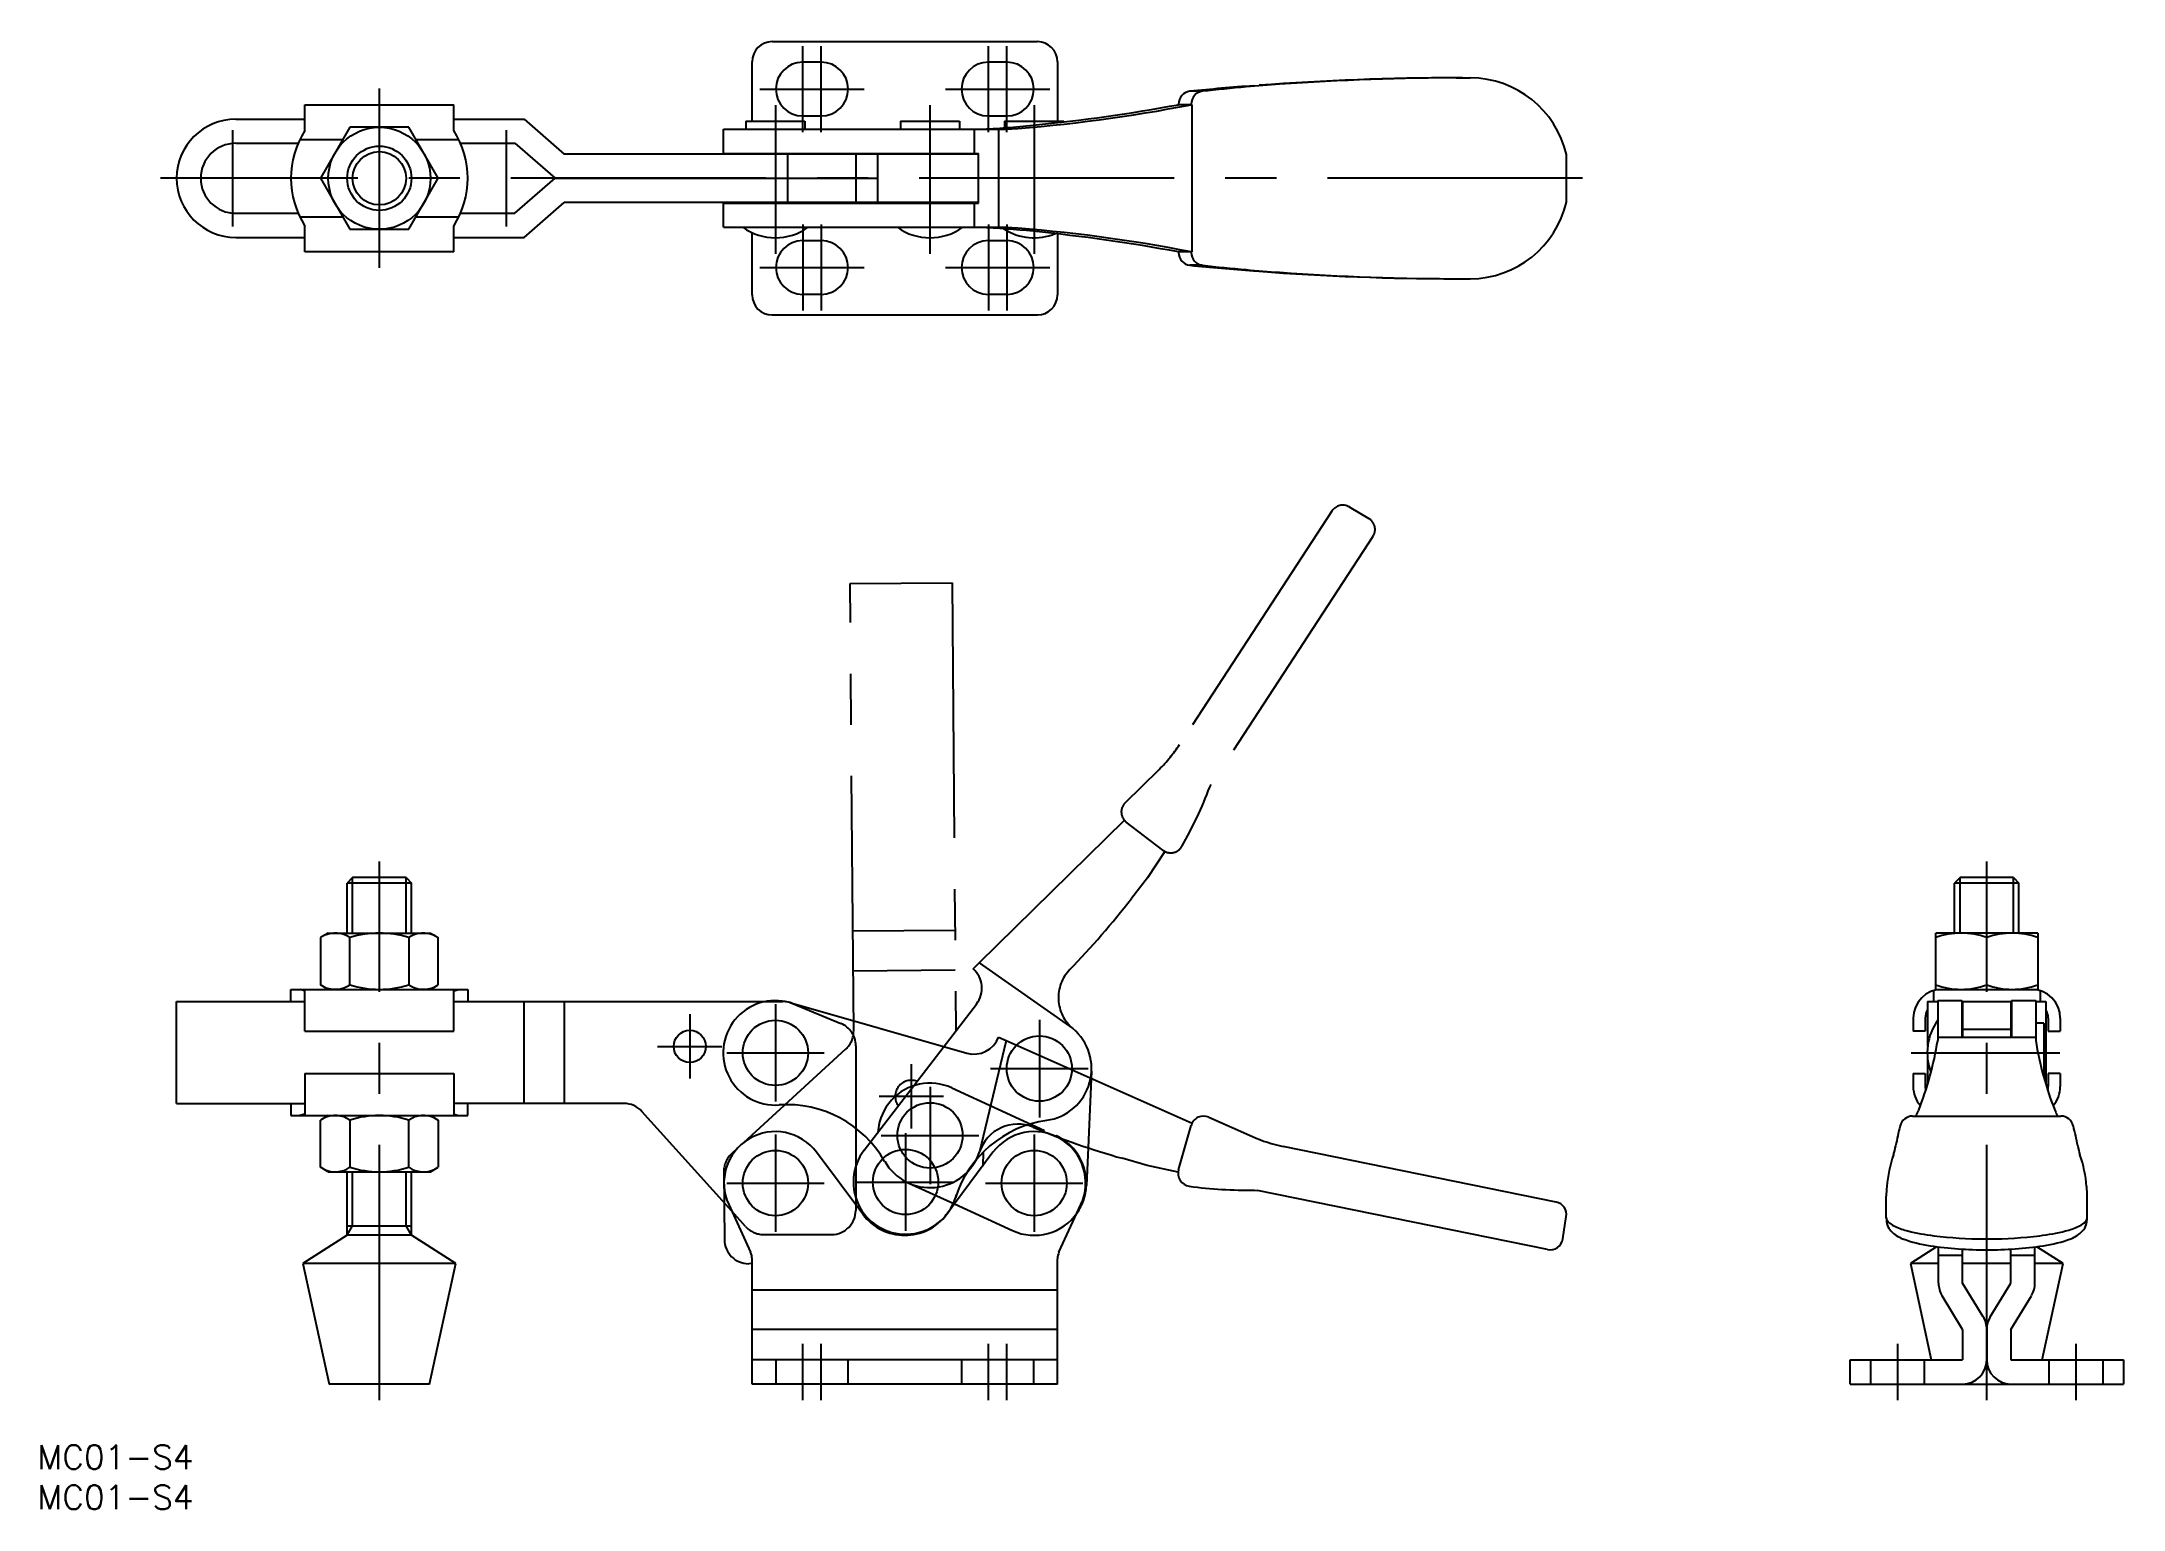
# Model space of a CAD drawing. Extents: x -42 to 217, y -16 to 167.
import ezdxf

# ---------------------------------------------------------------- set-up
doc = ezdxf.new("R2010")
doc.units = 0
for name, pattern in [('CENTER', [50.8, 31.75, -6.35, 6.35, -6.35]), ('DASHED', [19.05, 12.7, -6.35]), ('PHANTOM', [63.5, 31.75, -6.35, 6.35, -6.35, 6.35, -6.35])]:
    doc.linetypes.add(name, pattern=pattern)
doc.layers.get('0').update_dxf_attribs({"linetype": 'CONTINUOUS'})
doc.layers.add('CENTER', color=1, linetype='CENTER')
doc.styles.get("Standard").update_dxf_attribs({"font": 'txt.shx', "height": 3, "bigfont": 'bigfont.shx'})

msp = doc.modelspace()

# ---------------------------------------------------------------- linework, layer by layer
at = {"color": 7, "linetype": 'CONTINUOUS'}
for p, q in [((48.88, 167), (81.88, 167)), ((46.38, 157.1), (46.38, 164.5)), ((54.98, 164.45), (52.68, 164.45)), ((78.08, 164.45), (75.78, 164.45)), ((84.38, 164.5), (84.38, 157.1)), ((102.4, 160.82), (100.84, 160.82)), ((108.75, 161.51), (109.45, 161.56)), ((134, 162.5), (135.74, 162.5)), ((-9.25, 155.95), (-9.25, 159.15)), ((-9.25, 159.15), (9.25, 159.15)), ((9.25, 155.95), (9.25, 159.15)), ((99.45, 159.15), (99.45, 159.23)), ((101.14, 159.15), (99.45, 159.15)), ((101.02, 159.23), (101.02, 159.15)), ((101.14, 140.85), (101.14, 159.15)), ((-17.87, 157.35), (-9.25, 157.35)), ((-3.67, 156.35), (-7.33, 150)), ((3.67, 156.35), (-3.67, 156.35)), ((7.33, 150), (3.67, 156.35)), ((9.25, 157.35), (18, 157.35)), ((18, 157.35), (23, 153)), ((42.81, 156.1), (77.99, 156.1)), ((42.81, 153.1), (42.81, 156.1)), ((45.6, 157.1), (52.95, 157.1)), ((45.6, 157.1), (45.6, 156.1)), ((52.68, 157.75), (54.98, 157.75)), ((52.95, 157.1), (52.95, 156.1)), ((64.85, 157.1), (64.85, 156.1)), ((64.85, 157.1), (72.2, 157.1)), ((72.2, 157.1), (72.2, 156.1)), ((74, 156.1), (74, 153.1)), ((75.78, 157.75), (78.08, 157.75)), ((77.05, 156.1), (77.05, 143.9)), ((77.8, 157.1), (77.8, 156.3)), ((77.8, 157.1), (85.15, 157.1)), ((85.15, 157.1), (85.15, 157)), ((-17.87, 154.35), (-10.1, 154.35)), ((-9.89, 154.81), (-4.56, 154.81)), ((4.56, 154.81), (9.89, 154.81)), ((10.1, 154.35), (16.87, 154.35)), ((16.87, 154.35), (21.87, 150)), ((74.54, 153), (23, 153)), ((42.81, 153.1), (74.54, 153.1)), ((42.88, 153), (42.88, 153.1)), ((46.1, 153.1), (46.1, 153)), ((50.78, 153), (50.78, 147)), ((52.45, 153), (52.45, 153.1)), ((59.28, 153), (59.28, 147)), ((62.02, 147), (62.02, 153)), ((65.35, 153.1), (65.35, 153)), ((71.7, 153), (71.7, 153.1)), ((74.54, 146.9), (74.54, 153.1)), ((147.71, 147.05), (147.71, 152.95)), ((-7.33, 150), (-3.67, 143.65)), ((3.67, 143.65), (7.33, 150)), ((16.87, 145.65), (21.87, 150)), ((21.87, 150), (62.02, 150)), ((-17.87, 145.65), (-10.1, 145.65)), ((-9.89, 145.19), (-4.56, 145.19)), ((4.56, 145.19), (9.89, 145.19)), ((10.1, 145.65), (16.87, 145.65)), ((18, 142.65), (23, 147)), ((74.54, 147), (23, 147)), ((42.81, 143.9), (42.81, 146.9)), ((42.81, 146.9), (74.54, 146.9)), ((42.88, 146.9), (42.88, 147)), ((46.1, 147), (46.1, 146.9)), ((52.45, 146.9), (52.45, 147)), ((65.35, 147), (65.35, 146.9)), ((71.7, 146.9), (71.7, 147)), ((74, 146.9), (74, 143.9)), ((-17.87, 142.65), (-9.25, 142.65)), ((-9.25, 140.85), (-9.25, 144.05)), ((-3.67, 143.65), (3.67, 143.65)), ((9.25, 140.85), (9.25, 144.05)), ((9.25, 142.65), (18, 142.65)), ((42.81, 143.9), (77.99, 143.9)), ((46.38, 135.5), (46.38, 143.23)), ((84.38, 143.09), (84.38, 135.5)), ((9.25, 140.85), (-9.25, 140.85)), ((52.68, 142.25), (54.98, 142.25)), ((75.78, 142.25), (78.08, 142.25)), ((101.14, 140.85), (99.45, 140.85)), ((99.45, 140.85), (99.45, 140.77)), ((101.02, 140.77), (101.02, 140.85)), ((102.4, 139.18), (100.84, 139.18)), ((108.75, 138.49), (109.45, 138.44)), ((134, 137.5), (135.74, 137.5)), ((54.98, 135.55), (52.68, 135.55)), ((78.08, 135.55), (75.78, 135.55)), ((48.88, 133), (81.88, 133)), ((-3.32, 63), (-4, 62.32)), ((4, 62.32), (-4, 62.32)), ((-4, 56.1), (-4, 62.32)), ((3.32, 63), (-3.32, 63)), ((3.32, 63), (4, 62.32)), ((4, 56.1), (4, 62.32)), ((196.68, 63), (196, 62.32)), ((204, 62.32), (196, 62.32)), ((196, 56.1), (196, 62.32)), ((203.32, 63), (196.68, 63)), ((203.32, 63), (204, 62.32)), ((204, 56.1), (204, 62.32)), ((-6.35, 56.1), (-7.33, 55.53)), ((-7.33, 55.53), (-7.33, 49.67)), ((-6.35, 56.1), (6.35, 56.1)), ((-3.67, 49.67), (-3.67, 55.53)), ((3.67, 55.53), (3.67, 49.67)), ((6.35, 56.1), (7.33, 55.53)), ((7.33, 49.67), (7.33, 55.53)), ((206.35, 56.1), (193.65, 56.1)), ((193.65, 49.1), (193.65, 56.1)), ((200, 49.67), (200, 55.53)), ((206.35, 56.1), (206.35, 49.1)), ((-6.35, 49.1), (-7.33, 49.67)), ((6.35, 49.1), (7.33, 49.67)), ((-25.22, 47.6), (-9.25, 47.6)), ((-25.22, 34.9), (-25.22, 47.6)), ((-11, 47.6), (-11, 49.1)), ((-11, 49.1), (11, 49.1)), ((-9.25, 48.93), (-9.88, 49.1)), ((-9.25, 43.88), (-9.25, 48.93)), ((9.25, 48.93), (9.88, 49.1)), ((9.25, 43.88), (9.25, 48.93)), ((9.25, 47.6), (48.14, 47.6)), ((11, 49.1), (11, 47.6)), ((18, 34.9), (18, 47.6)), ((23, 47.6), (23, 34.9)), ((51.06, 47.45), (73.11, 41.16)), ((192.65, 47.6), (192.65, 42.04)), ((192.65, 47.6), (193.9, 47.6)), ((193.36, 48.93), (193.36, 47.6)), ((193.65, 49.1), (206.35, 49.1)), ((193.9, 47.7), (193.9, 42.74)), ((193.9, 47.7), (196.9, 47.7)), ((196.9, 47.7), (196.9, 43.16)), ((196.9, 47.6), (203.1, 47.6)), ((197, 47.6), (197, 43.16)), ((203, 47.6), (203, 43.16)), ((203.1, 47.7), (206.1, 47.7)), ((203.1, 47.7), (203.1, 43.16)), ((206.1, 47.7), (206.1, 42.74)), ((206.1, 47.6), (207.35, 47.6)), ((206.64, 48.93), (206.64, 47.6)), ((207.35, 47.6), (207.35, 37.33)), ((190.85, 45.5), (190.85, 43.88)), ((192.35, 45.5), (192.35, 43.88)), ((196.9, 44.38), (197, 44.38)), ((203, 44.1), (197, 44.1)), ((203, 44.38), (203.1, 44.38)), ((207.1, 44.88), (206.1, 44.88)), ((207.1, 44.88), (207.1, 38.19)), ((207.65, 45.5), (207.65, 43.88)), ((209.15, 45.5), (209.15, 43.88)), ((-9.25, 43.88), (9.25, 43.88)), ((77.99, 42.74), (74.69, 28.89)), ((77.05, 43.16), (77.99, 42.74)), ((77.99, 42.74), (101.14, 32.47)), ((192.35, 43.88), (190.85, 43.88)), ((193.9, 43.16), (206.1, 43.16)), ((207.65, 43.88), (209.15, 43.88)), ((192.65, 40.36), (192.65, 37.33)), ((-9.25, 38.62), (-9.25, 33.4)), ((-9.25, 38.62), (9.25, 38.62)), ((9.25, 38.62), (9.25, 33.4)), ((190.85, 38.62), (192.35, 38.62)), ((190.85, 38.62), (190.85, 37)), ((192.35, 38.62), (192.35, 37)), ((209.15, 38.62), (207.65, 38.62)), ((207.65, 38.62), (207.65, 37)), ((209.15, 38.62), (209.15, 37)), ((-25.22, 34.9), (-9.25, 34.9)), ((-11, 34.9), (-11, 33.4)), ((30.44, 34.9), (9.25, 34.9)), ((11, 33.4), (11, 34.9)), ((43.84, 21.51), (32.67, 33.91)), ((-11, 33.4), (11, 33.4)), ((-9.25, 33.57), (-9.88, 33.4)), ((-6.35, 33.4), (-7.33, 32.83)), ((-7.33, 26.97), (-7.33, 32.83)), ((-3.67, 32.83), (-3.67, 26.97)), ((3.67, 26.97), (3.67, 32.83)), ((6.35, 33.4), (7.33, 32.83)), ((7.33, 32.83), (7.33, 26.97)), ((9.25, 33.57), (9.88, 33.4)), ((59.28, 31.83), (59.28, 22.31)), ((99.45, 26.64), (101.02, 32.16)), ((103.21, 33.19), (108.63, 30.78)), ((190.78, 33.33), (209.22, 33.33)), ((60.17, 21.11), (54.41, 28.83)), ((76.35, 28.83), (70.59, 21.11)), ((146.43, 22.64), (112.45, 29.56)), ((-6.35, 26.4), (-7.33, 26.97)), ((-6.35, 26.4), (6.35, 26.4)), ((-4, 18.5), (-4, 26.4)), ((4, 18.5), (4, 26.4)), ((6.35, 26.4), (7.33, 26.97)), ((95.54, 27.18), (92.43, 28.08)), ((99.4, 26.35), (95.54, 27.18)), ((65.82, 25.02), (71.55, 22.4)), ((108.9, 24.12), (109.25, 24.09)), ((145.36, 16.73), (109.25, 24.09)), ((187.5, 20.67), (187.5, 23.37)), ((212.5, 20.67), (212.5, 23.37)), ((43.47, 22.32), (46.2, 16.4)), ((84.56, 16.4), (87.29, 22.32)), ((147.26, 18.05), (147.69, 20.82)), ((-4, 18.5), (-9.5, 15)), ((-4, 19.67), (4, 19.67)), ((4, 18.5), (-4, 18.5)), ((9.5, 15), (4, 18.5)), ((46.38, 0), (46.38, 15.56)), ((84.38, 0), (84.38, 15.56)), ((193.77, 17.08), (190.5, 15)), ((194, 12.56), (194, 17.05)), ((197, 16), (194, 16)), ((197, 12.56), (197, 16.78)), ((199.7, 18.05), (200.3, 18.05)), ((203, 12.56), (203, 16.78)), ((206, 16), (203, 16)), ((206, 12.56), (206, 17.05)), ((209.5, 15), (206.23, 17.08)), ((-9.5, 15), (-6.25, 0)), ((9.5, 15), (-9.5, 15)), ((6.25, 0), (9.5, 15)), ((190.5, 15), (193.1, 3)), ((194, 15), (190.5, 15)), ((203, 15), (197, 15)), ((209.5, 15), (206, 15)), ((206.9, 3), (209.5, 15)), ((46.38, 11.71), (84.38, 11.71)), ((197, 6.8), (194.44, 10.99)), ((199.56, 8.37), (197, 12.56)), ((200.44, 8.37), (203, 12.56)), ((203, 6.8), (205.56, 10.99)), ((84.38, 6.8), (46.38, 6.8)), ((197, 6.8), (197, 3)), ((200, 6.8), (200, 3)), ((203, 6.8), (203, 3)), ((84.38, 3), (46.38, 3)), ((183, 3), (197, 3)), ((183, 0), (183, 3)), ((203, 3), (217, 3)), ((217, 3), (217, 0)), ((6.25, 0), (-6.25, 0)), ((84.38, 0), (46.38, 0)), ((183, 0), (217, 0))]:
    msp.add_line(p, q, dxfattribs=at)
at = {"color": 3, "linetype": 'PHANTOM'}
for p, q in [((120.69, 109.11), (123.1, 107.69)), ((118.53, 108.6), (99.57, 79.57)), ((123.63, 105.43), (103.48, 74.58)), ((58.57, 99.58), (71.27, 99.68)), ((59.02, 43.92), (58.57, 99.58)), ((71.27, 99.68), (71.72, 43.92)), ((92.8, 72.31), (97.04, 76.47)), ((103.32, 74.27), (103.48, 74.58)), ((74.62, 52.4), (92.71, 70.13)), ((97.5, 66.41), (92.94, 69.9)), ((97.75, 66.25), (95.56, 62.97)), ((95.56, 62.97), (93.58, 60.41)), ((58.92, 56.36), (71.62, 56.47)), ((73.89, 51.67), (74.62, 52.4)), ((74.62, 52.4), (86.28, 44.22)), ((71.66, 51.47), (58.96, 51.36)), ((60.33, 29.09), (74.3, 47.27)), ((82.12, 45.3), (82.12, 33.17)), ((45.36, 30.06), (58.05, 41.68)), ((66.19, 39.79), (66.19, 31.79)), ((76.05, 39.24), (88.18, 39.24)), ((88.61, 38.94), (87.97, 24.71)), ((62.19, 35.79), (70.19, 35.79)), ((65.48, 31.2), (65.48, 19.07)), ((43.84, 28.67), (44.58, 29.35)), ((75.15, 28.87), (75.07, 27.11)), ((42.87, 26.43), (42.94, 17.95)), ((59.42, 25.13), (71.54, 25.13)), ((71.35, 22.35), (71.17, 21.89)), ((71.67, 23.14), (71.64, 23.07)), ((46.38, 14.98), (45.96, 14.97))]:
    msp.add_line(p, q, dxfattribs=at)
at = {"color": 3, "linetype": 'CONTINUOUS'}
for p, q in [((-3.32, 56.1), (-3.32, 63)), ((3.32, 56.1), (3.32, 63)), ((196.68, 56.1), (196.68, 63)), ((203.32, 56.1), (203.32, 63)), ((-3.32, 19.67), (-3.32, 26.4)), ((3.32, 19.67), (3.32, 26.4)), ((-4, 18.5), (-3.32, 19.67)), ((4, 18.5), (3.32, 19.67))]:
    msp.add_line(p, q, dxfattribs=at)
at = {"color": 3, "linetype": 'DASHED'}
for p, q in [((48.14, 47.6), (50.18, 47.6)), ((51.33, 47.37), (57.42, 44.86)), ((59.28, 42.09), (59.28, 31.83)), ((71.22, 36.84), (84.18, 30.91)), ((45.57, 19.59), (43.84, 21.51)), ((59.28, 22.31), (59.28, 21.6)), ((71.55, 22.4), (78.77, 19.09)), ((47.79, 18.6), (56.28, 18.6)), ((49.33, 3), (49.33, 0)), ((58.33, 0), (58.33, 3)), ((72.43, 3), (72.43, 0)), ((81.43, 0), (81.43, 3)), ((185.55, 3), (185.55, 0)), ((192.25, 0), (192.25, 3)), ((207.75, 0), (207.75, 3)), ((214.45, 3), (214.45, 0))]:
    msp.add_line(p, q, dxfattribs=at)
at = {"color": 7, "linetype": 'CONTINUOUS'}
for centre, radius in [((0, 150), 6.35), ((0, 150), 4), ((49.28, 41.2), 4.06), ((38.63, 42), 2), ((68.52, 30.93), 4.06), ((49.28, 25), 4.06), ((81.48, 25), 4.06)]:
    msp.add_circle(centre, radius, dxfattribs=at)
at = {"color": 3, "linetype": 'CONTINUOUS'}
msp.add_circle((0, 150), 3.32, dxfattribs=at)
at = {"color": 3, "linetype": 'PHANTOM'}
for centre in [(82.12, 39.24), (65.48, 25.13)]:
    msp.add_circle(centre, 4.06, dxfattribs=at)
at = {"color": 7, "linetype": 'CONTINUOUS'}
for centre, radius, start, end in [((48.88, 164.5), 2.5, 90, 180), ((81.88, 164.5), 2.5, 0, 90), ((52.68, 161.1), 3.35, 90, 270), ((54.98, 161.1), 3.35, 270, 90), ((75.78, 161.1), 3.35, 90, 270), ((78.08, 161.1), 3.35, 270, 90), ((101.03, 159.26), 1.58, 97.0084, 180.9388), ((130.94, -139.48), 301.81, 94.2152, 95.7241), ((102.6, 159.26), 1.58, 97.0084, 180.9388), ((133.3, -122.83), 285.33, 95.116, 96.2164), ((127.74, -61.52), 223.77, 94.0284, 95.0978), ((134, -159.95), 322.45, 90.0001, 94.3654), ((134.76, -159.94), 322.44, 90.001, 94.0444), ((135.68, 150.15), 12.35, 13.1037, 89.6925), ((65.07, 342.09), 186.43, 273.9749, 281.1173), ((59, 379.87), 224.39, 275.7221, 280.3863), ((-17.87, 150), 7.35, 90, 270), ((0, 150), 11, 147.2362, 212.7638), ((0, 150), 11, 327.2362, 32.7638), ((65.82, 322.18), 166.32, 273.0571, 275.3633), ((-17.87, 150), 4.35, 90, 270), ((135.68, 149.85), 12.35, 270.3075, 346.8963), ((49.28, 149.6), 7, 234.5168, 305.4832), ((68.52, 149.6), 7, 234.5168, 305.4832), ((65.82, -22.18), 166.32, 84.6367, 86.9429), ((81.48, 149.6), 7, 237.25, 292.1413), ((65.07, -42.09), 186.43, 78.8827, 86.0251), ((59, -79.87), 224.39, 79.6137, 84.2779), ((52.68, 138.9), 3.35, 90, 270), ((54.98, 138.9), 3.35, 270, 90), ((75.78, 138.9), 3.35, 90, 270), ((78.08, 138.9), 3.35, 270, 90), ((101.03, 140.74), 1.58, 179.0612, 262.9916), ((102.6, 140.74), 1.58, 179.0612, 262.9916), ((130.94, 439.48), 301.81, 264.2759, 265.7848), ((133.3, 422.83), 285.33, 263.7836, 264.884), ((127.74, 361.52), 223.77, 264.9022, 265.9716), ((134, 459.95), 322.45, 265.6346, 269.9999), ((134.76, 459.94), 322.44, 265.9556, 269.999), ((48.88, 135.5), 2.5, 180, 270), ((81.88, 135.5), 2.5, 270, 0), ((-5.5, 52.85), 3.25, 55.6158, 115.6158), ((0, 43.97), 12.13, 72.412, 107.588), ((5.5, 52.85), 3.25, 64.3842, 124.3842), ((196.82, 46.93), 9.17, 69.7438, 110.2562), ((203.17, 46.93), 9.17, 69.7438, 110.2562), ((-5.5, 52.35), 3.25, 244.3842, 304.3842), ((0, 61.23), 12.13, 252.412, 287.588), ((5.5, 52.35), 3.25, 235.6158, 295.6158), ((196.82, 58.27), 9.17, 249.7438, 290.2562), ((203.17, 58.27), 9.17, 249.7438, 290.2562), ((49.28, 41.2), 6.5, 74.0683, 274.0449), ((50.18, 44.6), 3, 67.8012, 83.7483), ((194.45, 45.5), 3.6, 90, 180), ((205.55, 45.5), 3.6, 0, 90), ((194.45, 45.5), 2.1, 148.9973, 180), ((199.6, 41.2), 7, 144.5168, 200.602), ((205.55, 45.5), 2.1, 0, 31.0027), ((74, 44.28), 3.24, 254.0683, 339.9535), ((151.86, 49.59), 42.6, 338.4992, 350.7505), ((248.14, 49.59), 42.6, 189.2495, 201.5008), ((194.45, 37), 3.6, 180, 221.1683), ((194.45, 37), 2.1, 180, 192.8646), ((205.55, 37), 2.1, 347.1354, 0), ((205.55, 37), 3.6, 318.8317, 0), ((30.44, 31.9), 3, 42.0066, 90), ((50.72, 20.75), 14, 29.7645, 94.0449), ((155.1, 48.63), 39.22, 337.0352, 338.0653), ((244.9, 48.63), 39.22, 201.9347, 202.9648), ((-5.5, 30.15), 3.25, 55.6158, 115.6158), ((0, 21.27), 12.13, 72.412, 107.588), ((5.5, 30.15), 3.25, 64.3842, 124.3842), ((49.28, 25), 6.4, 36.7288, 204.7562), ((79.44, 27.33), 5, 67.3292, 161.7566), ((81.48, 25), 6.4, 335.2344, 143.2698), ((119.14, 122.37), 98, 247.3292, 254.1828), ((102.56, 31.73), 1.6, 66.0559, 164.1527), ((253.8, 16.38), 66.47, 166.3121, 168.4957), ((190.78, 31.73), 1.6, 90, 166.3121), ((209.22, 31.73), 1.6, 13.6879, 90), ((146.2, 16.38), 66.47, 11.5043, 13.6879), ((68.52, 30.93), 6.5, 209.7645, 341.7566), ((81.48, 25), 6.5, 325.1995, 59.1064), ((116.14, 47.69), 18.5, 246.0561, 258.4793), ((202.6, 23.49), 15.06, 160.4927, 175.9377), ((179.91, 31.19), 8.9, 342.5156, 349.9233), ((220.09, 31.19), 8.9, 190.0767, 197.4844), ((197.4, 23.49), 15.06, 4.0623, 19.5073), ((-5.5, 29.65), 3.25, 244.3842, 304.3842), ((0, 38.53), 12.13, 252.412, 287.588), ((5.5, 29.65), 3.25, 235.6158, 295.6158), ((100.99, 26.21), 1.6, 164.1527, 262.0422), ((108.05, 76.68), 52.57, 262.0422, 270.9306), ((202.71, 23.05), 15.22, 174.3313, 178.7894), ((197.29, 23.05), 15.22, 1.2106, 5.6687), ((65.38, 25), 6.5, 216.7511, 323.2489), ((146.11, 21.07), 1.6, 351.1527, 78.4794), ((188.09, 20.68), 0.59, 180.4036, 220.8132), ((190.56, 20.67), 3.06, 179.928, 196.4473), ((189.82, 20.6), 2.34, 199.9173, 221.5704), ((188.8, 21.14), 1.43, 216.2522, 232.6694), ((190.08, 22.86), 3.58, 233.0809, 246.2066), ((190.96, 21.8), 3.99, 223.6531, 249.0681), ((192.65, 28.72), 9.98, 246.3002, 255.7204), ((196.57, 44.18), 25.93, 255.7436, 262.9944), ((199.83, 70.38), 52.33, 262.9527, 269.8608), ((200.17, 70.38), 52.33, 270.1392, 277.0473), ((203.43, 44.18), 25.93, 277.0056, 284.2564), ((207.35, 28.72), 9.98, 284.2796, 293.6998), ((209.04, 21.8), 3.99, 290.9319, 316.3469), ((209.92, 22.86), 3.58, 293.7934, 306.9191), ((210.18, 20.6), 2.34, 318.4296, 340.0827), ((211.2, 21.14), 1.43, 307.3306, 323.7478), ((211.91, 20.68), 0.59, 319.1868, 359.5964), ((209.44, 20.67), 3.06, 343.5527, 0.072), ((44.38, 15.56), 2, 360, 24.7372), ((86.38, 15.56), 2, 155.2628, 180), ((145.67, 18.3), 1.6, 258.4794, 351.1527), ((195.13, 32.75), 15.7, 249.1441, 262.0441), ((199.74, 63.21), 46.51, 261.603, 270.3148), ((200.26, 63.21), 46.51, 269.6852, 278.397), ((204.87, 32.75), 15.7, 277.9559, 290.8559), ((197, 12.56), 3, 180, 211.4247), ((203, 12.56), 3, 328.5753, 0), ((197, 6.8), 3, 0, 31.4247), ((203, 6.8), 3, 148.5753, 180), ((197, 3), 3, 270, 360), ((203, 3), 3, 180, 270)]:
    msp.add_arc(centre, radius, start, end, dxfattribs=at)
at = {"color": 3, "linetype": 'PHANTOM'}
for centre, radius, start, end in [((119.87, 107.73), 1.6, 59.5304, 146.8571), ((122.29, 106.31), 1.6, 326.8571, 59.5304), ((84.08, 89.68), 18.5, 314.4338, 326.857), ((54.15, 92.84), 52.57, 330.4199, 339.3083), ((93.92, 71.17), 1.6, 134.4336, 232.5304), ((98.47, 67.68), 1.6, 232.5304, 330.4199), ((15.76, 119.99), 98, 315.7069, 322.5605), ((71.73, 49.25), 3.24, 322.446, 48.3312), ((89.49, 48.06), 5, 135.7069, 230.1343), ((82.12, 39.24), 6.5, 278.1422, 50.1343), ((56.02, 43.89), 3, 312.4777, 0.471), ((66.19, 35.79), 2, 68.9969, 215.8951), ((85.02, 18.94), 14, 98.1422, 162.4226), ((45.87, 26.46), 3, 132.4777, 180.471), ((65.48, 25.13), 6.5, 142.446, 342.4226), ((68.89, 24.26), 3, 338.0777, 346.4495), ((81.48, 25), 6.5, 325.1995, 357.4303), ((45.94, 17.97), 3, 180.471, 270.471)]:
    msp.add_arc(centre, radius, start, end, dxfattribs=at)
at = {"color": 3, "linetype": 'DASHED'}
for centre, radius, start, end in [((50.18, 44.6), 3, 83.7483, 90), ((50.18, 44.6), 3, 67.6067, 67.8012), ((56.28, 42.09), 3, 360, 67.6067), ((68.52, 30.93), 6.5, 65.4177, 209.7645), ((81.48, 25), 6.5, 59.1064, 65.4177), ((56.28, 21.6), 3, 270, 360), ((81.48, 25), 6.5, 245.4177, 325.1995), ((47.79, 21.6), 3, 222.0066, 270)]:
    msp.add_arc(centre, radius, start, end, dxfattribs=at)
at = {"layer": 'CENTER', "color": 1, "linetype": 'CENTER'}
for p, q in [((52.68, 155.75), (52.68, 166.45)), ((54.98, 155.75), (54.98, 166.45)), ((75.78, 155.75), (75.78, 166.45)), ((78.08, 155.75), (78.08, 166.45)), ((0, 138.85), (0, 161.15)), ((47.33, 161.1), (60.33, 161.1)), ((70.43, 161.1), (83.43, 161.1)), ((49.28, 159.1), (49.28, 140.6)), ((68.52, 140.6), (68.52, 159.1)), ((81.48, 159.1), (81.48, 140.6)), ((-18.22, 144), (-18.22, 156)), ((15.78, 156), (15.78, 144)), ((149.71, 150), (-27.22, 150)), ((52.68, 144.25), (52.68, 133.55)), ((54.98, 144.25), (54.98, 133.55)), ((75.78, 144.25), (75.78, 133.55)), ((78.08, 144.25), (78.08, 133.55)), ((47.33, 138.9), (60.33, 138.9)), ((70.43, 138.9), (83.43, 138.9)), ((0, -2), (0, 65)), ((200, -2), (200, 65)), ((49.28, 47.26), (49.28, 35.14)), ((38.63, 46), (38.63, 38)), ((34.63, 42), (42.63, 42)), ((43.22, 41.2), (55.34, 41.2)), ((190.6, 41.2), (209.1, 41.2)), ((68.52, 36.99), (68.52, 24.86)), ((49.28, 31.06), (49.28, 18.94)), ((62.46, 30.93), (74.58, 30.93)), ((81.48, 31.06), (81.48, 18.94)), ((43.22, 25), (55.34, 25)), ((75.42, 25), (87.54, 25)), ((52.68, -2), (52.68, 5)), ((54.98, -2), (54.98, 5)), ((75.78, -2), (75.78, 5)), ((78.08, -2), (78.08, 5)), ((188.9, 5), (188.9, -2)), ((211.1, 5), (211.1, -2))]:
    msp.add_line(p, q, dxfattribs=at)

# ---------------------------------------------------------------- texts
at = {"color": 7, "linetype": 'CONTINUOUS'}
for p in [(-42.53, -10.59), (-42.53, -15.59)]:
    msp.add_text('MC01-S4', height=3, dxfattribs=at).set_placement(p)

doc.saveas('drawing.dxf')
